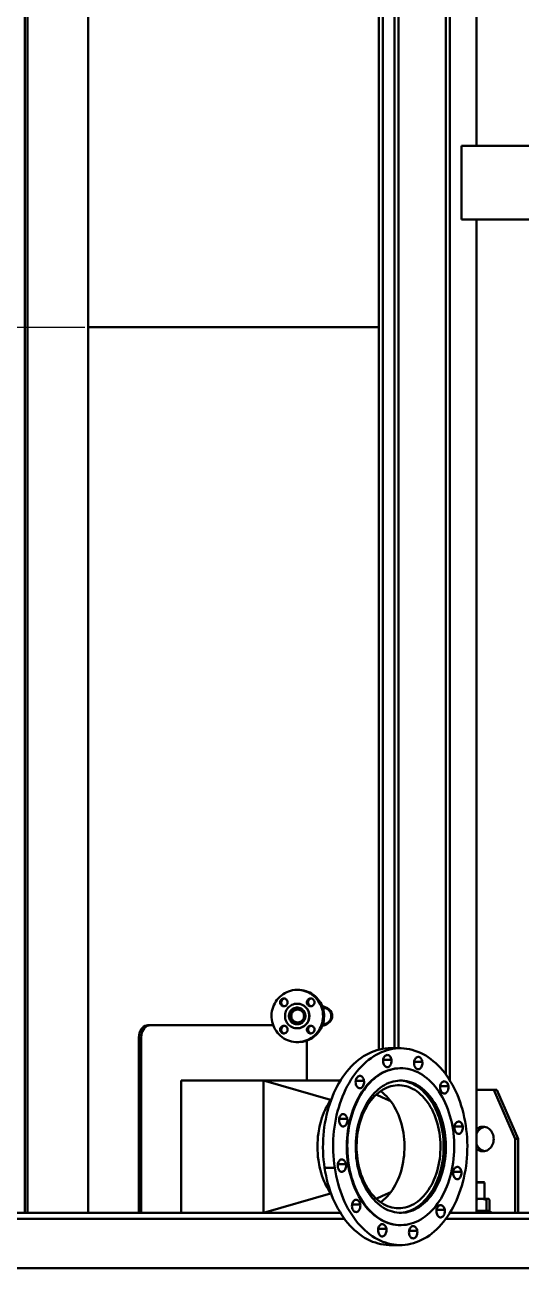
# Model space of a CAD drawing. Header units: inches. Extents: x 0 to 1408, y 0 to 1088.
# Drawn here: x 940.9 to 981.2, y 674 to 775.1 of the extents above; entities that cross this region are included whole.
import ezdxf

# ---------------------------------------------------------------- set-up
doc = ezdxf.new("R2010")
doc.units = ezdxf.units.IN
doc.header["$LTSCALE"] = 32
doc.header["$MEASUREMENT"] = 0
for name, pattern in [('CENTER2', [1.125, 0.75, -0.125, 0.125, -0.125]), ('HIDDEN', [0.375, 0.25, -0.125]), ('PHANTOM2', [1.25, 0.625, -0.125, 0.125, -0.125, 0.125, -0.125])]:
    doc.linetypes.add(name, pattern=pattern)
for name, color, linetype, lineweight in [('AM_0', 7, 'Continuous', 50), ('Equipment-AM_11', 92, 'PHANTOM2', 25), ('Equipment-AM_3', 6, 'HIDDEN', 25)]:
    doc.layers.add(name, color=color, linetype=linetype, lineweight=lineweight)

msp = doc.modelspace()

# ---------------------------------------------------------------- linework, layer by layer
at = {"layer": 'AM_0'}
for p, q in [((940.886982, 678.495712), (940.886982, 821.995712)), ((941.096338, 678.495712), (941.096338, 821.995712)), ((946.027633, 750.245712), (946.027633, 821.995712)), ((969.635849, 691.754871), (969.635849, 821.995712)), ((969.976606, 691.824721), (969.976606, 821.995712)), ((970.919114, 691.870712), (970.919114, 821.995712)), ((971.242101, 691.870712), (971.242101, 821.995712)), ((975.083291, 689.748086), (975.083291, 821.995712)), ((975.424048, 689.243557), (975.424048, 821.995712)), ((977.581423, 765.245712), (977.581423, 821.995712)), ((976.368347, 765.245712), (976.368347, 759.245712)), ((981.96983, 765.245712), (976.368347, 765.245712)), ((976.368347, 759.245712), (981.96983, 759.245712)), ((977.581423, 678.495712), (977.581423, 759.245712)), ((946.027633, 750.495712), (969.635849, 750.495712)), ((946.027633, 678.495712), (946.027633, 750.245712)), ((963.105053, 696.620712), (963.018229, 696.620712)), ((963.018229, 695.495712), (963.007376, 695.495712)), ((963.178216, 695.153212), (963.050788, 695.153212)), ((965.134566, 695.153212), (965.095076, 695.153212)), ((951.072113, 693.745712), (950.888809, 693.745712)), ((951.072113, 693.745712), (961.060188, 693.745712)), ((963.007376, 693.495712), (963.018229, 693.495712)), ((963.050788, 693.838212), (963.178216, 693.838212)), ((965.095076, 693.838212), (965.134566, 693.838212)), ((950.340169, 692.745712), (950.156774, 692.745712)), ((950.156774, 692.745712), (950.156774, 678.495712)), ((950.340169, 692.745712), (950.340169, 678.495712)), ((963.803047, 692.492395), (963.803047, 689.245712)), ((963.018229, 692.370712), (963.105053, 692.370712)), ((971.383636, 691.870712), (970.560514, 691.870712)), ((969.999666, 690.935041), (970.665173, 690.935041)), ((972.511369, 690.774165), (973.176876, 690.774165)), ((971.429365, 690.245712), (971.383636, 690.245712)), ((953.591557, 689.245712), (953.591557, 678.495712)), ((953.591557, 689.245712), (960.265854, 689.245712)), ((965.728988, 687.671411), (960.265854, 689.245712)), ((960.265854, 689.245712), (964.330977, 689.245712)), ((960.265854, 689.245712), (960.265854, 678.495712)), ((967.769635, 689.232033), (968.435142, 689.232033)), ((974.631737, 688.792512), (975.297243, 688.792512)), ((978.980835, 688.495712), (977.581423, 688.495712)), ((980.718636, 684.495712), (978.980835, 688.495712)), ((978.980835, 688.495712), (979.228329, 688.495712)), ((980.966129, 684.495712), (979.228329, 688.495712)), ((965.802543, 687.769597), (965.728988, 687.671411)), ((966.418812, 686.121461), (967.084319, 686.121461)), ((975.792617, 685.521064), (976.458124, 685.521064)), ((975.006463, 685.034075), (974.823547, 685.034075)), ((980.718636, 678.495712), (980.718636, 684.495712)), ((980.718636, 684.495712), (980.966129, 684.495712)), ((980.966129, 678.495712), (980.966129, 684.495712)), ((966.309149, 682.4368), (966.974656, 682.4368)), ((967.141032, 682.49091), (967.186761, 682.49091)), ((965.236461, 682.139195), (966.059584, 682.139195)), ((975.682954, 681.836403), (976.34846, 681.836403)), ((978.177106, 680.995712), (977.581423, 680.995712)), ((978.227056, 680.945762), (977.581423, 680.945762)), ((978.227056, 680.945762), (978.177106, 680.995712)), ((978.227056, 679.641712), (978.227056, 680.945762)), ((965.728988, 680.070013), (960.265854, 678.495712)), ((965.728988, 680.070013), (965.804378, 679.969378)), ((977.581423, 679.641712), (977.933763, 679.641712)), ((977.933763, 679.641712), (978.510903, 679.641712)), ((978.387425, 678.645712), (978.387425, 679.541712)), ((978.510903, 679.641712), (978.539556, 679.641712)), ((978.569257, 679.618083), (978.539556, 679.641712)), ((978.634381, 678.645712), (978.634381, 679.541712)), ((869.608802, 678.495712), (958.533012, 678.495712)), ((958.533012, 678.495712), (960.265854, 678.495712)), ((960.265854, 678.495712), (964.66323, 678.495712)), ((967.47003, 679.165352), (968.135536, 679.165352)), ((974.332131, 678.725831), (974.997637, 678.725831)), ((975.424048, 678.495712), (975.424048, 678.497868)), ((975.424048, 678.495712), (996.358802, 678.495712)), ((977.581423, 678.645712), (977.933763, 678.645712)), ((977.581423, 678.629712), (978.727056, 678.629712)), ((977.933763, 678.645712), (978.387425, 678.645712)), ((978.387425, 678.645712), (978.510903, 678.645712)), ((978.510903, 678.645712), (978.634381, 678.645712)), ((978.539556, 678.629712), (978.539556, 678.645712)), ((978.727056, 678.495712), (978.727056, 678.629712)), ((924.358802, 677.995712), (966.859107, 677.995712)), ((971.383636, 677.495712), (971.429365, 677.495712)), ((975.085043, 677.995712), (1001.358802, 677.995712)), ((969.590397, 677.183699), (970.255903, 677.183699)), ((972.1021, 677.022823), (972.767607, 677.022823)), ((970.560514, 675.870712), (971.383636, 675.870712)), ((924.358802, 673.995712), (1001.358802, 673.995712))]:
    msp.add_line(p, q, dxfattribs=at)
at = {"layer": 'AM_0', "flags": 128}
for points in [[(961.538455, 692.99311), (961.424181, 693.118892), (961.320245, 693.253603), (961.227321, 693.396369), (961.146012, 693.546266), (961.076845, 693.702319), (961.020269, 693.863518), (960.97665, 694.028817), (960.946271, 694.197145), (960.92933, 694.367408), (960.925937, 694.538503), (960.936112, 694.709322), (960.959791, 694.878754), (960.99682, 695.045703), (961.046958, 695.209084), (961.109881, 695.367839), (961.18518, 695.520939), (961.272367, 695.667389), (961.370877, 695.80624), (961.48007, 695.936592), (961.599239, 696.057599), (961.727611, 696.168477), (961.864353, 696.268507), (962.008578, 696.357039), (962.159351, 696.433499), (962.315694, 696.497393), (962.476594, 696.548305), (962.641006, 696.585905), (962.807865, 696.609949), (962.976088, 696.620281), (963.144584, 696.616835), (963.312261, 696.599633), (963.47803, 696.568786), (963.640818, 696.524494), (963.799568, 696.467045), (963.953251, 696.396811), (964.10087, 696.314247), (964.241468, 696.21989), (964.374132, 696.114351), (964.498003, 695.998314), (964.612277, 695.872532), (964.716212, 695.737822), (964.809136, 695.595055), (964.890445, 695.445159), (964.959612, 695.289105), (965.016189, 695.127906), (965.059808, 694.962607), (965.090186, 694.79428), (965.107127, 694.624017), (965.110521, 694.452921), (965.100345, 694.282103), (965.076666, 694.11267), (965.039638, 693.945722), (964.989499, 693.78234), (964.926576, 693.623585), (964.851277, 693.470486), (964.76409, 693.324036), (964.665581, 693.185185), (964.556387, 693.054833), (964.437218, 692.933825), (964.308846, 692.822947), (964.172105, 692.722918), (964.027879, 692.634386), (963.877106, 692.557925), (963.720763, 692.494032), (963.559864, 692.44312), (963.395451, 692.40552), (963.228593, 692.381476), (963.06037, 692.371143), (962.891874, 692.374589), (962.724197, 692.391792), (962.558427, 692.422639), (962.395639, 692.46693), (962.236889, 692.52438), (962.083206, 692.594614), (961.935587, 692.677177), (961.79499, 692.771534), (961.662325, 692.877074), (961.538455, 692.99311)], [(963.105053, 696.620712), (963.231408, 696.616835), (963.399085, 696.599633), (963.564854, 696.568786), (963.727642, 696.524494), (963.886392, 696.467045), (964.040075, 696.396811), (964.187694, 696.314247), (964.328292, 696.21989), (964.460956, 696.114351), (964.584827, 695.998314), (964.699101, 695.872532), (964.803037, 695.737822), (964.89596, 695.595055), (964.977269, 695.445159), (965.046436, 695.289105), (965.103013, 695.127906), (965.146632, 694.962607), (965.17701, 694.79428), (965.193951, 694.624017), (965.197345, 694.452921), (965.187169, 694.282103), (965.16349, 694.11267), (965.126462, 693.945722), (965.076323, 693.78234), (965.013401, 693.623585), (964.938101, 693.470486), (964.850914, 693.324036), (964.752405, 693.185185), (964.643211, 693.054833), (964.524042, 692.933825), (964.395671, 692.822947), (964.258929, 692.722918), (964.114704, 692.634386), (963.96393, 692.557925), (963.807587, 692.494032), (963.646688, 692.44312), (963.482275, 692.40552), (963.315417, 692.381476), (963.147194, 692.371143), (963.105053, 692.370712)], [(961.712546, 695.379596), (961.670853, 695.432264), (961.641285, 695.492802), (961.625224, 695.558379), (961.623422, 695.625929), (961.635963, 695.692292), (961.66226, 695.754367), (961.701083, 695.80925), (961.750618, 695.854376), (961.808549, 695.887633), (961.872165, 695.907468), (961.938493, 695.912952), (962.004432, 695.903829), (962.066898, 695.880527), (962.12297, 695.844133), (962.170026, 695.796351), (962.205866, 695.739414), (962.228815, 695.675985), (962.237799, 695.609029), (962.232398, 695.541677), (962.212865, 695.47708), (962.180113, 695.418256), (962.135673, 695.367957), (962.081623, 695.328534), (962.020492, 695.301832), (961.955136, 695.289097), (961.888613, 695.290927), (961.824032, 695.307236), (961.764414, 695.33726), (961.712546, 695.379596)], [(962.311011, 693.788605), (962.233538, 693.8772), (962.166927, 693.974478), (962.112115, 694.079072), (962.06987, 694.189515), (962.040786, 694.304257), (962.02527, 694.421686), (962.023541, 694.540154), (962.035623, 694.657998), (962.061346, 694.773565), (962.100349, 694.885231), (962.152085, 694.991428), (962.215828, 695.090667), (962.290682, 695.181555), (962.375596, 695.262814), (962.46938, 695.333305), (962.570716, 695.392038), (962.678182, 695.438189), (962.790268, 695.471109), (962.905403, 695.490337), (963.021969, 695.495602), (963.13833, 695.486832), (963.252853, 695.464148), (963.36393, 695.427869), (963.470001, 695.378505), (963.569579, 695.316749), (963.661264, 695.243467), (963.74377, 695.159688), (963.815939, 695.066588), (963.876757, 694.965475), (963.925371, 694.857767), (963.961099, 694.744976), (963.983438, 694.628687), (963.992075, 694.510531), (963.98689, 694.392166), (963.967954, 694.275256), (963.935534, 694.16144), (963.890084, 694.052316), (963.832244, 693.949417), (963.762823, 693.854187), (963.682798, 693.767962), (963.593292, 693.691953), (963.495561, 693.627228), (963.390976, 693.574694), (963.281007, 693.535089), (963.167196, 693.508969), (963.051142, 693.4967), (962.934474, 693.498456), (962.818829, 693.514211), (962.705831, 693.543744), (962.597065, 693.586641), (962.49406, 693.642299), (962.39826, 693.709937), (962.311011, 693.788605)], [(963.888684, 695.379596), (963.846991, 695.432264), (963.817423, 695.492802), (963.801363, 695.558379), (963.799561, 695.625929), (963.812101, 695.692292), (963.838398, 695.754367), (963.877222, 695.80925), (963.926757, 695.854376), (963.984687, 695.887633), (964.048303, 695.907468), (964.114632, 695.912952), (964.18057, 695.903829), (964.243036, 695.880527), (964.299108, 695.844133), (964.346164, 695.796351), (964.382005, 695.739414), (964.404953, 695.675985), (964.413937, 695.609029), (964.408536, 695.541677), (964.389003, 695.47708), (964.356251, 695.418256), (964.311811, 695.367957), (964.257762, 695.328534), (964.19663, 695.301832), (964.131275, 695.289097), (964.064751, 695.290927), (964.000171, 695.307236), (963.940552, 695.33726), (963.888684, 695.379596)], [(962.533848, 694.01488), (962.471278, 694.088203), (962.419621, 694.169823), (962.379929, 694.258077), (962.35301, 694.351168), (962.339413, 694.447202), (962.339413, 694.544223), (962.35301, 694.640257), (962.379929, 694.733348), (962.419621, 694.821602), (962.471278, 694.903221), (962.533848, 694.976545), (962.606058, 695.04008), (962.686437, 695.092534), (962.77335, 695.132838), (962.865027, 695.160172), (962.959602, 695.17398), (963.055149, 695.17398), (963.149724, 695.160172), (963.241401, 695.132838), (963.328314, 695.092534), (963.408693, 695.04008), (963.480903, 694.976545), (963.543474, 694.903221), (963.59513, 694.821602), (963.634822, 694.733348), (963.661741, 694.640257), (963.675339, 694.544223), (963.675339, 694.447202), (963.661741, 694.351168), (963.634822, 694.258077), (963.59513, 694.169823), (963.543474, 694.088203), (963.480903, 694.01488), (963.408693, 693.951344), (963.328314, 693.898891), (963.241401, 693.858586), (963.149724, 693.831252), (963.055149, 693.817445), (962.959602, 693.817445), (962.865027, 693.831252), (962.77335, 693.858586), (962.686437, 693.898891), (962.606058, 693.951344), (962.533848, 694.01488)], [(962.534256, 694.495712), (962.541301, 694.582042), (962.562243, 694.666017), (962.596512, 694.745347), (962.643172, 694.817867), (962.70095, 694.881599), (962.768272, 694.934806), (962.843299, 694.976035), (962.923987, 695.004163), (963.008133, 695.018421), (963.093443, 695.018421), (963.177589, 695.004163), (963.258276, 694.976035), (963.333304, 694.934806), (963.400625, 694.881599), (963.458404, 694.817867), (963.505064, 694.745347), (963.539332, 694.666017), (963.560275, 694.582042), (963.567319, 694.495712), (963.560275, 694.409382), (963.539332, 694.325407), (963.505064, 694.246078), (963.458404, 694.173558), (963.400625, 694.109825), (963.333304, 694.056618), (963.258276, 694.015389), (963.177589, 693.987262), (963.093443, 693.973004), (963.008133, 693.973004), (962.923987, 693.987262), (962.843299, 694.015389), (962.768272, 694.056618), (962.70095, 694.109825), (962.643172, 694.173558), (962.596512, 694.246078), (962.562243, 694.325407), (962.541301, 694.409382), (962.534256, 694.495712)], [(963.067067, 695.173006), (962.98441, 695.160172), (962.896685, 695.134321)], [(965.863749, 694.495712), (965.849467, 694.362807), (965.828108, 694.286842), (965.799725, 694.217486), (965.743975, 694.119999), (965.679916, 694.037472), (965.540594, 693.908859), (965.390898, 693.81484), (965.181045, 693.727729), (965.038817, 693.695916)], [(965.043358, 695.295456), (965.106791, 695.284241), (965.288181, 695.225003), (965.463689, 695.134901), (965.589747, 695.042965), (965.706261, 694.92257), (965.7913, 694.791104), (965.825703, 694.711355), (965.850738, 694.622603), (965.863749, 694.495712)], [(950.888809, 693.745712), (950.767806, 693.731871), (950.646664, 693.689132), (950.535568, 693.621074), (950.431353, 693.525717), (950.342895, 693.411158), (950.267607, 693.273995), (950.211995, 693.126117), (950.174318, 692.962947), (950.156774, 692.745712)], [(951.072113, 693.745712), (950.949394, 693.731367), (950.829998, 693.689133), (950.717399, 693.619812), (950.614716, 693.525721), (950.525139, 693.409277), (950.450991, 693.274002), (950.394779, 693.123837), (950.357713, 692.962955), (950.340169, 692.745712)], [(961.712546, 693.169887), (961.670853, 693.222555), (961.641285, 693.283093), (961.625224, 693.34867), (961.623422, 693.41622), (961.635963, 693.482584), (961.66226, 693.544658), (961.701083, 693.599542), (961.750618, 693.644667), (961.808549, 693.677924), (961.872165, 693.697759), (961.938493, 693.703243), (962.004432, 693.694121), (962.066898, 693.670818), (962.12297, 693.634425), (962.170026, 693.586642), (962.205866, 693.529705), (962.228815, 693.466276), (962.237799, 693.39932), (962.232398, 693.331969), (962.212865, 693.267371), (962.180113, 693.208547), (962.135673, 693.158248), (962.081623, 693.118825), (962.020492, 693.092123), (961.955136, 693.079389), (961.888613, 693.081219), (961.824032, 693.097527), (961.764414, 693.127551), (961.712546, 693.169887)], [(962.896685, 693.857104), (962.98441, 693.831252), (963.067067, 693.818419)], [(963.888684, 693.169887), (963.846991, 693.222555), (963.817423, 693.283093), (963.801363, 693.34867), (963.799561, 693.41622), (963.812101, 693.482584), (963.838398, 693.544658), (963.877222, 693.599542), (963.926757, 693.644667), (963.984687, 693.677924), (964.048303, 693.697759), (964.114632, 693.703243), (964.18057, 693.694121), (964.243036, 693.670818), (964.299108, 693.634425), (964.346164, 693.586642), (964.382005, 693.529705), (964.404953, 693.466276), (964.413937, 693.39932), (964.408536, 693.331969), (964.389003, 693.267371), (964.356251, 693.208547), (964.311811, 693.158248), (964.257762, 693.118825), (964.19663, 693.092123), (964.131275, 693.079389), (964.064751, 693.081219), (964.000171, 693.097527), (963.940552, 693.127551), (963.888684, 693.169887)], [(965.236461, 682.139195), (965.191705, 682.467778), (965.156367, 682.798823), (965.130511, 683.131748), (965.11418, 683.465969), (965.107404, 683.8009), (965.110194, 684.135954), (965.122546, 684.470542), (965.144439, 684.804078), (965.175832, 685.135977), (965.216673, 685.465656), (965.266888, 685.792537), (965.32639, 686.116046), (965.395075, 686.435616), (965.472822, 686.750687), (965.559494, 687.060705), (965.654939, 687.365127), (965.758991, 687.663418), (965.871466, 687.955056), (965.992167, 688.239528), (966.120883, 688.516336), (966.257387, 688.784994), (966.401441, 689.04503), (966.552791, 689.29599), (966.711172, 689.537431), (966.876306, 689.768931), (967.047903, 689.990083), (967.225662, 690.200501), (967.409272, 690.399813), (967.598411, 690.587671), (967.792746, 690.763746), (967.991936, 690.927727), (968.195633, 691.079328), (968.403478, 691.218283), (968.615108, 691.344348), (968.830151, 691.457302), (969.048229, 691.556945), (969.26896, 691.643105), (969.491957, 691.71563), (969.716829, 691.774391), (969.943181, 691.819287), (970.170615, 691.850239), (970.398734, 691.867191), (970.560514, 691.870712)], [(966.059584, 682.139195), (966.014828, 682.467778), (965.97949, 682.798823), (965.953633, 683.131748), (965.937303, 683.465969), (965.930526, 683.8009), (965.933317, 684.135954), (965.945669, 684.470542), (965.967561, 684.804078), (965.998955, 685.135977), (966.039796, 685.465656), (966.090011, 685.792537), (966.149513, 686.116046), (966.218198, 686.435616), (966.295944, 686.750687), (966.382617, 687.060705), (966.478062, 687.365127), (966.582114, 687.663418), (966.694589, 687.955056), (966.81529, 688.239528), (966.944006, 688.516336), (967.08051, 688.784994), (967.224564, 689.04503), (967.375914, 689.29599), (967.534295, 689.537431), (967.699428, 689.768931), (967.871026, 689.990083), (968.048785, 690.200501), (968.232395, 690.399813), (968.421534, 690.587671), (968.615868, 690.763746), (968.815059, 690.927727), (969.018756, 691.079328), (969.226601, 691.218283), (969.438231, 691.344348), (969.653273, 691.457302), (969.871351, 691.556945), (970.092083, 691.643105), (970.31508, 691.71563), (970.539952, 691.774391), (970.766303, 691.819287), (970.993738, 691.850239), (971.221857, 691.867191), (971.45026, 691.870115), (971.678545, 691.859006), (971.906314, 691.833882), (972.133165, 691.794788), (972.358702, 691.741793), (972.582528, 691.674989), (972.80425, 691.594493), (973.023481, 691.500448), (973.239834, 691.393017), (973.452931, 691.27239), (973.662398, 691.138778), (973.867867, 690.992415), (974.068978, 690.833558), (974.265378, 690.662486), (974.456723, 690.479499), (974.642676, 690.284917), (974.822912, 690.079084), (974.997114, 689.862358), (975.164977, 689.635121), (975.326206, 689.397772), (975.480518, 689.150726), (975.627643, 688.894417), (975.767323, 688.629295), (975.899312, 688.355824), (976.02338, 688.074485), (976.139307, 687.785772), (976.246892, 687.49019), (976.345944, 687.188258), (976.436291, 686.880506), (976.517774, 686.567474), (976.59025, 686.249711), (976.653592, 685.927775), (976.707689, 685.602229)], [(969.999666, 690.718602), (969.991911, 690.805012), (969.994503, 690.892084), (970.007362, 690.977174), (970.030097, 691.057696), (970.062019, 691.131202), (970.102156, 691.19546), (970.14929, 691.248517), (970.201988, 691.288761), (970.25865, 691.314969), (970.317552, 691.326345), (970.376907, 691.322544), (970.43491, 691.30368), (970.489798, 691.270327), (970.539905, 691.223498), (970.583707, 691.164616), (970.619874, 691.095471), (970.647307, 691.018163), (970.665173, 690.935041)], [(970.665173, 690.935041), (970.672927, 690.848631), (970.670336, 690.761558), (970.657477, 690.676468), (970.634741, 690.595947), (970.60282, 690.522441), (970.562682, 690.458183), (970.515548, 690.405126), (970.46285, 690.364882), (970.406189, 690.338673), (970.347286, 690.327297), (970.287932, 690.331099), (970.229929, 690.349963), (970.17504, 690.383316), (970.124934, 690.430145), (970.081131, 690.489026), (970.044964, 690.558172), (970.017531, 690.63548), (969.999666, 690.718602)], [(972.511369, 690.557726), (972.503615, 690.644136), (972.506206, 690.731209), (972.519065, 690.816298), (972.541801, 690.89682), (972.573722, 690.970326), (972.61386, 691.034584), (972.660994, 691.087641), (972.713692, 691.127885), (972.770353, 691.154094), (972.829256, 691.16547), (972.88861, 691.161668), (972.946613, 691.142804), (973.001502, 691.109451), (973.051608, 691.062622), (973.095411, 691.003741), (973.131578, 690.934595), (973.159011, 690.857287), (973.176876, 690.774165)], [(973.176876, 690.774165), (973.184631, 690.687755), (973.182039, 690.600682), (973.16918, 690.515593), (973.146445, 690.435071), (973.114523, 690.361565), (973.074386, 690.297307), (973.027252, 690.24425), (972.974554, 690.204006), (972.917892, 690.177798), (972.85899, 690.166421), (972.799635, 690.170223), (972.741632, 690.189087), (972.686744, 690.22244), (972.636637, 690.269269), (972.592835, 690.32815), (972.556668, 690.397296), (972.529235, 690.474604), (972.511369, 690.557726)], [(967.141032, 682.49091), (967.101609, 682.784154), (967.071599, 683.079787), (967.051067, 683.377158), (967.040059, 683.675614), (967.0386, 683.974499), (967.046692, 684.273156), (967.064317, 684.570929), (967.091437, 684.867162), (967.127992, 685.161205), (967.173903, 685.45241), (967.229067, 685.740139), (967.293363, 686.023759), (967.366651, 686.302646), (967.44877, 686.576187), (967.539537, 686.84378), (967.638756, 687.104838), (967.746206, 687.358787), (967.861652, 687.605068), (967.98484, 687.843141), (968.115499, 688.072481), (968.253343, 688.292585), (968.398067, 688.502968), (968.549355, 688.703169), (968.706872, 688.892747), (968.870274, 689.071285), (969.039201, 689.238392), (969.213281, 689.393699), (969.392133, 689.536865), (969.575362, 689.667576), (969.762566, 689.785544), (969.953333, 689.890511), (970.147245, 689.982244), (970.343875, 690.060543), (970.54279, 690.125235), (970.743553, 690.176178), (970.945724, 690.213261), (971.148857, 690.236401), (971.352506, 690.245549), (971.383636, 690.245712)], [(967.186761, 682.49091), (967.147338, 682.784154), (967.117328, 683.079787), (967.096796, 683.377158), (967.085788, 683.675614), (967.084329, 683.974499), (967.092421, 684.273156), (967.110046, 684.570929), (967.137166, 684.867162), (967.173721, 685.161205), (967.219632, 685.45241), (967.274796, 685.740139), (967.339092, 686.023759), (967.41238, 686.302646), (967.494499, 686.576187), (967.585267, 686.84378), (967.684485, 687.104838), (967.791935, 687.358787), (967.907381, 687.605068), (968.030569, 687.843141), (968.161228, 688.072481), (968.299072, 688.292585), (968.443796, 688.502968), (968.595084, 688.703169), (968.752601, 688.892747), (968.916003, 689.071285), (969.08493, 689.238392), (969.259011, 689.393699), (969.437862, 689.536865), (969.621091, 689.667576), (969.808295, 689.785544), (969.999063, 689.890511), (970.192974, 689.982244), (970.389604, 690.060543), (970.588519, 690.125235), (970.789282, 690.176178), (970.991453, 690.213261), (971.194586, 690.236401), (971.398235, 690.245549), (971.601953, 690.240683), (971.805291, 690.221814), (972.007803, 690.188984), (972.209043, 690.142266), (972.40857, 690.081761), (972.605944, 690.007602), (972.800732, 689.919954), (972.992505, 689.819008), (973.180842, 689.704987), (973.365328, 689.57814), (973.54556, 689.438747), (973.721139, 689.287115), (973.89168, 689.123576), (974.056809, 688.94849), (974.216162, 688.762242), (974.369389, 688.565242), (974.516154, 688.357922), (974.656132, 688.140738), (974.789018, 687.914167), (974.914519, 687.678708), (975.032358, 687.434879), (975.142277, 687.183214), (975.244035, 686.924268), (975.337406, 686.65861), (975.422188, 686.386823), (975.498192, 686.109505), (975.565252, 685.827266), (975.62322, 685.540726), (975.67197, 685.250515)], [(967.769635, 689.015593), (967.761881, 689.102004), (967.764472, 689.189076), (967.777331, 689.274166), (967.800067, 689.354688), (967.831988, 689.428194), (967.872126, 689.492452), (967.91926, 689.545509), (967.971958, 689.585753), (968.028619, 689.611961), (968.087522, 689.623337), (968.146876, 689.619536), (968.204879, 689.600672), (968.259768, 689.567319), (968.309874, 689.52049), (968.353677, 689.461608), (968.389844, 689.392463), (968.417277, 689.315155), (968.435142, 689.232033)], [(966.527774, 689.245712), (966.309698, 689.245712), (966.0079, 689.245712), (965.739509, 689.245712), (965.504524, 689.245712), (965.302946, 689.245712), (965.134775, 689.245712), (964.885562, 689.245712), (964.622413, 689.245712), (964.344757, 689.245712), (964.252358, 689.245712), (964.195936, 689.245705), (964.175783, 689.245685), (964.176173, 689.245683)], [(967.852268, 682.707349), (967.816693, 682.974629), (967.790392, 683.244208), (967.773432, 683.515396), (967.765857, 683.787496), (967.767686, 684.059809), (967.778914, 684.331637), (967.799513, 684.602282), (967.82943, 684.871049), (967.868588, 685.137248), (967.916886, 685.400196), (967.974201, 685.659218), (968.040385, 685.913648), (968.115269, 686.162835), (968.19866, 686.406138), (968.290344, 686.642932), (968.390086, 686.87261), (968.49763, 687.094582), (968.612699, 687.308279), (968.734999, 687.513151), (968.864215, 687.708673), (969.000016, 687.894343), (969.142053, 688.069685), (969.289961, 688.234248), (969.443361, 688.38761), (969.60186, 688.529377), (969.765049, 688.659185), (969.932511, 688.776702), (970.103815, 688.881624), (970.278522, 688.973684), (970.456183, 689.052645), (970.636342, 689.118303), (970.818537, 689.170491), (971.0023, 689.209075), (971.187159, 689.233955), (971.37264, 689.245068), (971.558266, 689.242385), (971.743562, 689.225913), (971.928051, 689.195694), (972.11126, 689.151806), (972.292718, 689.094362), (972.471961, 689.023508), (972.648527, 688.939427), (972.821963, 688.842335), (972.991825, 688.732481), (973.157675, 688.610147), (973.31909, 688.475647), (973.475653, 688.329326), (973.626964, 688.17156), (973.772633, 688.002753), (973.912287, 687.82334), (974.045568, 687.63378), (974.172133, 687.434561), (974.291657, 687.226193), (974.403834, 687.009212), (974.508375, 686.784174), (974.605013, 686.551658), (974.693498, 686.312259), (974.773605, 686.066593), (974.845127, 685.815291), (974.907881, 685.558996), (974.961706, 685.298368), (975.006463, 685.034075)], [(968.435142, 689.232033), (968.442897, 689.145623), (968.440305, 689.05855), (968.427446, 688.97346), (968.404711, 688.892939), (968.372789, 688.819433), (968.332652, 688.755175), (968.285518, 688.702118), (968.23282, 688.661874), (968.176158, 688.635665), (968.117256, 688.624289), (968.057901, 688.628091), (967.999898, 688.646955), (967.94501, 688.680308), (967.894903, 688.727137), (967.851101, 688.786018), (967.814934, 688.855163), (967.787501, 688.932472), (967.769635, 689.015593)], [(971.246449, 678.870712), (971.426325, 678.87768), (971.605699, 678.898565), (971.784072, 678.933307), (971.960946, 678.981811), (972.135829, 679.043942), (972.308233, 679.119525), (972.477678, 679.208351), (972.643691, 679.310172), (972.805809, 679.424704), (972.963582, 679.551627), (973.116568, 679.690589), (973.264343, 679.841201), (973.406492, 680.003044), (973.542622, 680.175668), (973.672352, 680.35859), (973.79532, 680.551301), (973.911184, 680.753263), (974.019621, 680.963915), (974.120328, 681.182668), (974.213026, 681.408914), (974.297455, 681.64202), (974.373381, 681.881339), (974.440591, 682.126203), (974.498899, 682.375928), (974.548141, 682.62982), (974.588181, 682.887171), (974.618907, 683.147262), (974.640233, 683.40937), (974.652101, 683.672764), (974.654476, 683.93671), (974.647352, 684.200472), (974.63075, 684.463315), (974.604714, 684.724506), (974.569319, 684.983317), (974.524662, 685.239027), (974.470868, 685.490924), (974.408088, 685.738304), (974.336495, 685.98048), (974.25629, 686.216775), (974.167695, 686.446531), (974.070959, 686.669108), (973.96635, 686.883885), (973.854161, 687.090264), (973.734703, 687.28767), (973.60831, 687.475552), (973.475334, 687.653387), (973.336146, 687.820678), (973.191133, 687.97696), (973.0407, 688.121798), (972.885267, 688.254787), (972.725265, 688.375557), (972.561142, 688.483771), (972.393355, 688.579127), (972.222371, 688.66136), (972.048667, 688.730241), (971.872727, 688.785578), (971.695042, 688.827216), (971.516106, 688.855039), (971.336418, 688.86897), (971.15648, 688.86897), (970.976793, 688.855039), (970.797857, 688.827216), (970.620171, 688.785578), (970.444231, 688.730241), (970.270527, 688.66136), (970.099543, 688.579127), (969.931756, 688.483771), (969.767633, 688.375557), (969.607632, 688.254787), (969.452198, 688.121798), (969.301765, 687.97696), (969.156753, 687.820678), (969.017565, 687.653387), (968.884589, 687.475552), (968.758196, 687.28767), (968.638738, 687.090264), (968.526548, 686.883885), (968.42194, 686.669108), (968.325203, 686.446531), (968.236609, 686.216775), (968.156404, 685.98048), (968.084811, 685.738304), (968.02203, 685.490924), (967.968236, 685.239027), (967.92358, 684.983317), (967.888184, 684.724506), (967.862149, 684.463315), (967.845546, 684.200472), (967.838423, 683.93671), (967.840798, 683.672764), (967.852665, 683.40937), (967.873991, 683.147262), (967.904717, 682.887171), (967.944757, 682.62982), (967.994, 682.375928), (968.052307, 682.126203), (968.119518, 681.881339), (968.195443, 681.64202), (968.279872, 681.408914), (968.37257, 681.182668), (968.473278, 680.963915), (968.581715, 680.753263), (968.697579, 680.551301), (968.820547, 680.35859), (968.950277, 680.175668), (969.086406, 680.003044), (969.228556, 679.841201), (969.37633, 679.690589), (969.529317, 679.551627), (969.687089, 679.424704), (969.849208, 679.310172), (970.015221, 679.208351), (970.184665, 679.119525), (970.35707, 679.043942), (970.531952, 678.981811), (970.708827, 678.933307), (970.8872, 678.898565), (971.066574, 678.87768), (971.246449, 678.870712)], [(969.78312, 679.354997), (969.879151, 679.424704), (970.036923, 679.551627), (970.18991, 679.690589), (970.337684, 679.841201), (970.479834, 680.003044), (970.615963, 680.175668), (970.745693, 680.35859), (970.868661, 680.551301), (970.984525, 680.753263), (971.092962, 680.963915), (971.19367, 681.182668), (971.286367, 681.408914), (971.370797, 681.64202), (971.446722, 681.881339), (971.513932, 682.126203), (971.57224, 682.375928), (971.621482, 682.62982), (971.661522, 682.887171), (971.692248, 683.147262), (971.713575, 683.40937), (971.725442, 683.672764), (971.727817, 683.93671), (971.720693, 684.200472), (971.704091, 684.463315), (971.678055, 684.724506), (971.64266, 684.983317), (971.598003, 685.239027), (971.54421, 685.490924), (971.481429, 685.738304), (971.409836, 685.98048), (971.329631, 686.216775), (971.241036, 686.446531), (971.1443, 686.669108), (971.039691, 686.883885), (970.927502, 687.090264), (970.808044, 687.28767), (970.681651, 687.475552), (970.548675, 687.653387), (970.409487, 687.820678), (970.264474, 687.97696), (970.114042, 688.121798), (969.958608, 688.254787), (969.798607, 688.375557), (969.78312, 688.386427)], [(971.335277, 678.497292), (971.432025, 678.502611), (971.617125, 678.52329), (971.801273, 678.557695), (971.983997, 678.605739), (972.164827, 678.667298), (972.3433, 678.742214), (972.518958, 678.830295), (972.691349, 678.931314), (972.86003, 679.045013), (973.02457, 679.171099), (973.184546, 679.309249), (973.339546, 679.459109), (973.489174, 679.620293), (973.633044, 679.792387), (973.770788, 679.974951), (973.902052, 680.167515), (974.026499, 680.369585), (974.14381, 680.580643), (974.253684, 680.800146), (974.355837, 681.027531), (974.45001, 681.262214), (974.535958, 681.503594), (974.613463, 681.75105), (974.682324, 682.003947), (974.742366, 682.261635), (974.793433, 682.523455), (974.835396, 682.788733), (974.868146, 683.056788), (974.891598, 683.326933), (974.905694, 683.598473), (974.910397, 683.870712), (974.905694, 684.142952), (974.891598, 684.414492), (974.868146, 684.684637), (974.835396, 684.952692), (974.793433, 685.21797), (974.742366, 685.479789), (974.682324, 685.737478), (974.613463, 685.990375), (974.535958, 686.237831), (974.45001, 686.47921), (974.355837, 686.713894), (974.253684, 686.941279), (974.14381, 687.160782), (974.026499, 687.371839), (973.902052, 687.573909), (973.770788, 687.766473), (973.633044, 687.949037), (973.489174, 688.121132), (973.339546, 688.282316), (973.184546, 688.432175), (973.02457, 688.570325), (972.86003, 688.696412), (972.691349, 688.81011), (972.518958, 688.91113), (972.3433, 688.999211), (972.164827, 689.074127), (971.983997, 689.135686), (971.801273, 689.18373), (971.617125, 689.218135), (971.432025, 689.238813), (971.335277, 689.244132)], [(974.631737, 688.576073), (974.623982, 688.662483), (974.626573, 688.749556), (974.639432, 688.834645), (974.662168, 688.915167), (974.694089, 688.988673), (974.734227, 689.052931), (974.781361, 689.105988), (974.834059, 689.146232), (974.89072, 689.17244), (974.949623, 689.183817), (975.008977, 689.180015), (975.06698, 689.161151), (975.121869, 689.127798), (975.171976, 689.080969), (975.215778, 689.022088), (975.251945, 688.952942), (975.279378, 688.875634), (975.297243, 688.792512)], [(975.297243, 688.792512), (975.304998, 688.706102), (975.302406, 688.619029), (975.289548, 688.53394), (975.266812, 688.453418), (975.23489, 688.379912), (975.194753, 688.315654), (975.147619, 688.262597), (975.094921, 688.222353), (975.03826, 688.196144), (974.979357, 688.184768), (974.920002, 688.18857), (974.862, 688.207434), (974.807111, 688.240787), (974.757004, 688.287616), (974.713202, 688.346497), (974.677035, 688.415643), (974.649602, 688.492951), (974.631737, 688.576073)], [(969.438151, 688.102863), (969.93156, 687.880036), (970.617212, 687.559822)], [(966.418812, 685.905021), (966.411058, 685.991431), (966.413649, 686.078504), (966.426508, 686.163594), (966.449244, 686.244115), (966.481165, 686.317622), (966.521303, 686.38188), (966.568437, 686.434937), (966.621135, 686.475181), (966.677796, 686.501389), (966.736699, 686.512765), (966.796053, 686.508964), (966.854056, 686.4901), (966.908945, 686.456746), (966.959051, 686.409918), (967.002854, 686.351036), (967.039021, 686.281891), (967.066454, 686.204583), (967.084319, 686.121461)], [(964.957232, 686.005541), (964.827601, 685.497115), (964.733588, 684.972101)], [(976.707689, 685.602229), (976.752445, 685.273646), (976.787783, 684.942602), (976.813639, 684.609677), (976.82997, 684.275456), (976.836746, 683.940525), (976.833956, 683.605471), (976.821604, 683.270882), (976.799711, 682.937346), (976.768317, 682.605448), (976.727477, 682.275769), (976.677262, 681.948888), (976.617759, 681.625379), (976.549075, 681.305808), (976.471328, 680.990738), (976.384656, 680.68072), (976.289211, 680.376298), (976.185159, 680.078007), (976.072684, 679.786369), (975.951983, 679.501897), (975.823267, 679.225089), (975.686763, 678.956431), (975.542709, 678.696394), (975.391359, 678.445435), (975.232978, 678.203994), (975.067844, 677.972494), (974.896247, 677.751341), (974.718488, 677.540924), (974.534878, 677.341612), (974.345739, 677.153753), (974.151404, 676.977679), (973.952214, 676.813697), (973.748517, 676.662096), (973.540672, 676.523141), (973.329042, 676.397076), (973.113999, 676.284123), (972.895921, 676.184479), (972.67519, 676.098319), (972.452193, 676.025795), (972.227321, 675.967033), (972.000969, 675.922137), (971.773535, 675.891186), (971.545416, 675.874233), (971.317013, 675.871309), (971.088727, 675.882419), (970.860959, 675.907543), (970.634108, 675.946637), (970.408571, 675.999632), (970.184745, 676.066436), (969.963023, 676.146931), (969.743792, 676.240977), (969.527439, 676.348407), (969.314341, 676.469035), (969.104875, 676.602647), (968.899405, 676.74901), (968.698294, 676.907867), (968.501894, 677.078939), (968.31055, 677.261926), (968.124597, 677.456507), (967.944361, 677.662341), (967.770159, 677.879066), (967.602296, 678.106303), (967.441067, 678.343653), (967.286754, 678.590699), (967.139629, 678.847008), (966.99995, 679.11213), (966.86796, 679.3856), (966.743893, 679.666939), (966.627966, 679.955653), (966.520381, 680.251235), (966.421329, 680.553166), (966.330981, 680.860918), (966.249498, 681.17395), (966.177022, 681.491713), (966.113681, 681.81365), (966.059584, 682.139195)], [(967.084319, 686.121461), (967.092074, 686.035051), (967.089482, 685.947978), (967.076623, 685.862888), (967.053888, 685.782367), (967.021966, 685.70886), (966.981829, 685.644602), (966.934695, 685.591545), (966.881997, 685.551301), (966.825335, 685.525093), (966.766433, 685.513717), (966.707078, 685.517519), (966.649075, 685.536383), (966.594187, 685.569736), (966.54408, 685.616564), (966.500278, 685.675446), (966.464111, 685.744591), (966.436678, 685.821899), (966.418812, 685.905021)], [(975.792617, 685.304625), (975.784862, 685.391035), (975.787454, 685.478108), (975.800313, 685.563197), (975.823048, 685.643719), (975.85497, 685.717225), (975.895107, 685.781483), (975.942241, 685.83454), (975.994939, 685.874784), (976.051601, 685.900993), (976.110503, 685.912369), (976.169858, 685.908567), (976.227861, 685.889703), (976.282749, 685.85635), (976.332856, 685.809521), (976.376658, 685.75064), (976.412825, 685.681494), (976.440258, 685.604186), (976.458124, 685.521064)], [(976.458124, 685.521064), (976.465878, 685.434654), (976.463287, 685.347581), (976.450428, 685.262492), (976.427692, 685.18197), (976.395771, 685.108464), (976.355633, 685.044206), (976.308499, 684.991149), (976.255801, 684.950905), (976.19914, 684.924697), (976.140237, 684.91332), (976.080883, 684.917122), (976.02288, 684.935986), (975.967992, 684.969339), (975.917885, 685.016168), (975.874082, 685.075049), (975.837915, 685.144195), (975.810482, 685.221503), (975.792617, 685.304625)], [(978.980835, 684.495712), (978.974737, 684.613985), (978.956526, 684.730598), (978.926459, 684.843914), (978.884958, 684.952341), (978.832606, 685.054359), (978.770137, 685.148534), (978.698428, 685.233546), (978.618486, 685.308199), (978.531434, 685.371447), (978.438492, 685.422402), (978.340966, 685.460348), (978.240225, 685.484752), (978.137684, 685.495273), (978.034781, 685.491762), (977.93296, 685.474269), (977.833653, 685.443039), (977.738252, 685.39851), (977.648096, 685.341308), (977.581423, 685.287685)], [(964.733588, 684.972101), (964.69972, 684.70006), (964.675435, 684.425824)], [(975.67197, 685.250515), (975.711393, 684.957271), (975.741403, 684.661638), (975.761935, 684.364267), (975.772942, 684.06581), (975.774402, 683.766925), (975.76631, 683.468268), (975.748685, 683.170496), (975.721565, 682.874263), (975.685009, 682.58022), (975.639099, 682.289014), (975.583935, 682.001285), (975.519638, 681.717665), (975.44635, 681.438779), (975.364232, 681.165238), (975.273464, 680.897644), (975.174246, 680.636586), (975.066796, 680.382637), (974.95135, 680.136356), (974.828162, 679.898284), (974.697503, 679.668944), (974.559659, 679.44884), (974.414935, 679.238456), (974.263647, 679.038256), (974.106129, 678.848678), (973.942728, 678.670139), (973.773801, 678.503033), (973.59972, 678.347726), (973.420869, 678.204559), (973.23764, 678.073848), (973.050436, 677.95588), (972.859668, 677.850914), (972.665757, 677.759181), (972.469127, 677.680882), (972.270212, 677.61619), (972.069449, 677.565246), (971.867278, 677.528163), (971.664145, 677.505023), (971.460496, 677.495876), (971.256778, 677.500742), (971.05344, 677.519611), (970.850928, 677.55244), (970.649687, 677.599159), (970.450161, 677.659664), (970.252787, 677.733822), (970.057999, 677.82147), (969.866226, 677.922416), (969.677889, 678.036438), (969.493402, 678.163284), (969.313171, 678.302677), (969.137592, 678.45431), (968.967051, 678.617849), (968.801922, 678.792934), (968.642569, 678.979182), (968.489342, 679.176183), (968.342577, 679.383503), (968.202598, 679.600687), (968.069713, 679.827257), (967.944212, 680.062716), (967.826373, 680.306546), (967.716454, 680.55821), (967.614696, 680.817156), (967.521324, 681.082815), (967.436543, 681.354602), (967.360539, 681.631919), (967.293479, 681.914159), (967.235511, 682.200699), (967.186761, 682.49091)], [(975.006463, 685.034075), (975.042038, 684.766796), (975.068339, 684.497216), (975.085299, 684.226029), (975.092874, 683.953929), (975.091045, 683.681615), (975.079817, 683.409787), (975.059218, 683.139142), (975.029301, 682.870375), (974.990143, 682.604176), (974.941844, 682.341228), (974.88453, 682.082207), (974.818345, 681.827776), (974.743462, 681.57859), (974.660071, 681.335287), (974.568387, 681.098493), (974.468645, 680.868815), (974.361101, 680.646843), (974.246032, 680.433146), (974.123732, 680.228274), (973.994516, 680.032751), (973.858715, 679.847081), (973.716678, 679.671739), (973.56877, 679.507176), (973.41537, 679.353815), (973.256871, 679.212048), (973.093682, 679.082239), (972.92622, 678.964723), (972.754916, 678.8598), (972.580209, 678.76774), (972.402548, 678.68878), (972.222389, 678.623121), (972.040194, 678.570933), (971.856431, 678.532349), (971.671572, 678.507469), (971.486091, 678.496356), (971.300465, 678.49904), (971.115169, 678.515512), (970.93068, 678.545731), (970.747471, 678.589619), (970.566013, 678.647063), (970.38677, 678.717916), (970.210204, 678.801997), (970.036768, 678.899089), (969.866906, 679.008943), (969.701055, 679.131277), (969.539641, 679.265778), (969.383078, 679.412099), (969.231767, 679.569865), (969.086098, 679.738671), (968.946444, 679.918085), (968.813163, 680.107644), (968.686598, 680.306864), (968.567074, 680.515231), (968.454897, 680.732213), (968.350356, 680.95725), (968.253718, 681.189767), (968.165232, 681.429165), (968.085126, 681.674831), (968.013604, 681.926134), (967.95085, 682.182428), (967.897025, 682.443056), (967.852268, 682.707349)], [(977.581423, 683.703739), (977.648096, 683.650116), (977.738252, 683.592914), (977.833653, 683.548386), (977.93296, 683.517156), (978.034781, 683.499662), (978.137684, 683.496151), (978.240225, 683.506672), (978.340966, 683.531077), (978.438492, 683.569023), (978.531434, 683.619977), (978.618486, 683.683225), (978.698428, 683.757879), (978.770137, 683.84289), (978.832606, 683.937065), (978.884958, 684.039083), (978.926459, 684.147511), (978.956526, 684.260826), (978.974737, 684.377439), (978.980835, 684.495712)], [(964.675435, 683.315601), (964.69972, 683.041365), (964.733588, 682.769324)], [(964.733588, 682.769324), (964.827601, 682.24431), (964.957232, 681.735884)], [(966.309149, 682.22036), (966.301394, 682.30677), (966.303986, 682.393843), (966.316845, 682.478933), (966.33958, 682.559454), (966.371502, 682.632961), (966.411639, 682.697219), (966.458773, 682.750276), (966.511471, 682.79052), (966.568133, 682.816728), (966.627035, 682.828104), (966.68639, 682.824302), (966.744393, 682.805438), (966.799281, 682.772085), (966.849388, 682.725257), (966.89319, 682.666375), (966.929357, 682.59723), (966.95679, 682.519922), (966.974656, 682.4368)], [(966.974656, 682.4368), (966.98241, 682.35039), (966.979819, 682.263317), (966.96696, 682.178227), (966.944224, 682.097706), (966.912303, 682.024199), (966.872165, 681.959941), (966.825031, 681.906884), (966.772333, 681.86664), (966.715672, 681.840432), (966.656769, 681.829056), (966.597415, 681.832858), (966.539412, 681.851722), (966.484524, 681.885075), (966.434417, 681.931903), (966.390614, 681.990785), (966.354447, 682.05993), (966.327014, 682.137238), (966.309149, 682.22036)], [(971.383636, 677.495712), (971.211049, 677.500742), (971.007711, 677.519611), (970.805199, 677.55244), (970.603958, 677.599159), (970.404432, 677.659664), (970.207058, 677.733822), (970.01227, 677.82147), (969.820497, 677.922416), (969.63216, 678.036438), (969.447673, 678.163284), (969.267442, 678.302677), (969.091863, 678.45431), (968.921322, 678.617849), (968.756193, 678.792934), (968.59684, 678.979182), (968.443613, 679.176183), (968.296848, 679.383503), (968.156869, 679.600687), (968.023984, 679.827257), (967.898483, 680.062716), (967.780644, 680.306546), (967.670725, 680.55821), (967.568967, 680.817156), (967.475595, 681.082815), (967.390814, 681.354602), (967.31481, 681.631919), (967.24775, 681.914159), (967.189782, 682.200699), (967.141032, 682.49091)], [(970.560514, 675.870712), (970.49389, 675.871309), (970.265605, 675.882419), (970.037836, 675.907543), (969.810985, 675.946637), (969.585448, 675.999632), (969.361622, 676.066436), (969.1399, 676.146931), (968.920669, 676.240977), (968.704316, 676.348407), (968.491219, 676.469035), (968.281752, 676.602647), (968.076283, 676.74901), (967.875172, 676.907867), (967.678772, 677.078939), (967.487427, 677.261926), (967.301474, 677.456507), (967.121238, 677.662341), (966.947036, 677.879066), (966.779173, 678.106303), (966.617944, 678.343653), (966.463632, 678.590699), (966.316507, 678.847008), (966.176827, 679.11213), (966.044838, 679.3856), (965.92077, 679.666939), (965.804843, 679.955653), (965.697258, 680.251235), (965.598206, 680.553166), (965.507859, 680.860918), (965.426376, 681.17395), (965.3539, 681.491713), (965.290558, 681.81365), (965.236461, 682.139195)], [(975.682954, 681.619964), (975.675199, 681.706374), (975.677791, 681.793447), (975.690649, 681.878536), (975.713385, 681.959058), (975.745307, 682.032564), (975.785444, 682.096822), (975.832578, 682.149879), (975.885276, 682.190123), (975.941937, 682.216331), (976.00084, 682.227708), (976.060195, 682.223906), (976.118197, 682.205042), (976.173086, 682.171689), (976.223193, 682.12486), (976.266995, 682.065979), (976.303162, 681.996833), (976.330595, 681.919525), (976.34846, 681.836403)], [(976.34846, 681.836403), (976.356215, 681.749993), (976.353624, 681.66292), (976.340765, 681.577831), (976.318029, 681.497309), (976.286108, 681.423803), (976.24597, 681.359545), (976.198836, 681.306488), (976.146138, 681.266244), (976.089477, 681.240035), (976.030574, 681.228659), (975.971219, 681.232461), (975.913217, 681.251325), (975.858328, 681.284678), (975.808221, 681.331507), (975.764419, 681.390388), (975.728252, 681.459534), (975.700819, 681.536842), (975.682954, 681.619964)], [(967.47003, 678.948912), (967.462275, 679.035322), (967.464866, 679.122395), (967.477725, 679.207485), (967.500461, 679.288006), (967.532382, 679.361513), (967.57252, 679.425771), (967.619654, 679.478828), (967.672352, 679.519072), (967.729013, 679.54528), (967.787916, 679.556656), (967.84727, 679.552854), (967.905273, 679.533991), (967.960162, 679.500637), (968.010268, 679.453809), (968.054071, 679.394927), (968.090238, 679.325782), (968.117671, 679.248474), (968.135536, 679.165352)], [(970.619805, 680.182813), (969.93156, 679.861388), (969.439626, 679.639228)], [(977.933763, 679.641712), (977.757436, 679.625637), (977.581423, 679.579678)], [(964.290276, 678.495865), (964.30247, 678.49581), (964.36758, 678.495733), (964.445502, 678.495714), (964.548133, 678.495712), (964.67701, 678.495712), (964.834811, 678.495712), (965.020675, 678.495712), (965.235239, 678.495712), (965.478503, 678.495712), (965.750468, 678.495712), (966.051132, 678.495712), (966.380497, 678.495712), (966.527574, 678.495712)], [(968.135536, 679.165352), (968.143291, 679.078942), (968.140699, 678.991869), (968.12784, 678.906779), (968.105105, 678.826258), (968.073183, 678.752751), (968.033046, 678.688493), (967.985912, 678.635436), (967.933214, 678.595192), (967.876552, 678.568984), (967.81765, 678.557608), (967.758295, 678.56141), (967.700293, 678.580274), (967.645404, 678.613627), (967.595297, 678.660455), (967.551495, 678.719337), (967.515328, 678.788482), (967.487895, 678.86579), (967.47003, 678.948912)], [(974.332131, 678.509391), (974.324376, 678.595802), (974.326968, 678.682874), (974.339827, 678.767964), (974.362562, 678.848486), (974.394484, 678.921992), (974.434621, 678.98625), (974.481755, 679.039307), (974.534453, 679.079551), (974.591114, 679.105759), (974.650017, 679.117135), (974.709372, 679.113334), (974.767374, 679.09447), (974.822263, 679.061117), (974.87237, 679.014288), (974.916172, 678.955406), (974.952339, 678.886261), (974.979772, 678.808953), (974.997637, 678.725831)], [(974.997637, 678.725831), (975.005392, 678.639421), (975.002801, 678.552348), (974.989942, 678.467258), (974.967206, 678.386737), (974.935285, 678.313231), (974.895147, 678.248973), (974.848013, 678.195916), (974.795315, 678.155671), (974.738654, 678.129463), (974.679751, 678.118087), (974.620397, 678.121889), (974.562394, 678.140753), (974.507505, 678.174106), (974.457399, 678.220935), (974.413596, 678.279816), (974.377429, 678.348961), (974.349996, 678.42627), (974.332131, 678.509391)], [(969.590397, 676.967259), (969.582642, 677.053669), (969.585234, 677.140742), (969.598093, 677.225832), (969.620828, 677.306353), (969.65275, 677.37986), (969.692887, 677.444118), (969.740021, 677.497175), (969.792719, 677.537419), (969.84938, 677.563627), (969.908283, 677.575003), (969.967638, 677.571201), (970.02564, 677.552337), (970.080529, 677.518984), (970.130636, 677.472156), (970.174438, 677.413274), (970.210605, 677.344129), (970.238038, 677.266821), (970.255903, 677.183699)], [(972.1021, 676.806383), (972.094346, 676.892794), (972.096937, 676.979866), (972.109796, 677.064956), (972.132532, 677.145478), (972.164453, 677.218984), (972.20459, 677.283242), (972.251724, 677.336299), (972.304423, 677.376543), (972.361084, 677.402751), (972.419987, 677.414127), (972.479341, 677.410326), (972.537344, 677.391462), (972.592232, 677.358109), (972.642339, 677.31128), (972.686141, 677.252398), (972.722309, 677.183253), (972.749742, 677.105945), (972.767607, 677.022823)], [(970.255903, 677.183699), (970.263658, 677.097289), (970.261067, 677.010216), (970.248208, 676.925126), (970.225472, 676.844605), (970.193551, 676.771098), (970.153413, 676.70684), (970.106279, 676.653783), (970.053581, 676.613539), (969.99692, 676.587331), (969.938017, 676.575955), (969.878663, 676.579757), (969.82066, 676.598621), (969.765771, 676.631974), (969.715665, 676.678802), (969.671862, 676.737684), (969.635695, 676.806829), (969.608262, 676.884137), (969.590397, 676.967259)], [(972.767607, 677.022823), (972.775361, 676.936413), (972.77277, 676.84934), (972.759911, 676.76425), (972.737175, 676.683729), (972.705254, 676.610222), (972.665116, 676.545965), (972.617983, 676.492907), (972.565284, 676.452663), (972.508623, 676.426455), (972.44972, 676.415079), (972.390366, 676.418881), (972.332363, 676.437745), (972.277475, 676.471098), (972.227368, 676.517927), (972.183566, 676.576808), (972.147398, 676.645953), (972.119965, 676.723261), (972.1021, 676.806383)]]:
    msp.add_lwpolyline(points, dxfattribs=at)
at = {"layer": 'AM_0'}
for centre, radius, start, end in [((962.02164, 695.60037), 0.313282, 98.82608221, 224.80651429), ((963.006238, 694.495712), 1.000072, 270.68699482, 89.31300518), ((964.197778, 695.60037), 0.313282, 98.8260822, 224.80651429), ((962.017731, 695.594043), 0.306055, 224.48192667, 261.70406373), ((963.050676, 694.504565), 0.64746, 60.93319085, 180.78343201), ((963.051236, 694.487797), 0.648008, 179.30012396, 298.98331206), ((964.193869, 695.594043), 0.306055, 224.48192667, 261.70406374), ((965.126938, 694.495712), 0.657544, 270.66464699, 89.33535301), ((962.02164, 693.390661), 0.313282, 98.82608221, 224.80651429), ((964.197778, 693.390661), 0.313282, 98.82608221, 224.80651429), ((962.017731, 693.384335), 0.306055, 224.48192667, 261.70406373), ((964.193869, 693.384335), 0.306055, 224.48192667, 261.70406373), ((970.675123, 684.368288), 5.947678, 146.26424823, 164.02154607), ((978.408744, 684.612267), 0.890235, 101.20964713, 158.33032444), ((972.52841, 683.870712), 7.872571, 175.9566001, 184.04339989), ((978.405649, 684.375439), 0.885989, 201.52009656, 258.93993188), ((970.675123, 683.373136), 5.947678, 195.97845394, 213.73575177), ((977.918135, 678.491766), 1.150053, 65.91697622, 89.22138271), ((978.555844, 679.459986), 0.187201, 103.89059193, 154.11478906), ((978.466035, 679.460076), 0.187096, 25.87022018, 76.12439882)]:
    msp.add_arc(centre, radius, start, end, dxfattribs=at)
at = {"layer": 'Equipment-AM_11', "linetype": 'CENTER2'}
msp.add_line((1127.673259, 673.995712), (694.991252, 673.995712), dxfattribs=at)
at = {"layer": 'Equipment-AM_3'}
msp.add_line((937.749519, 750.495712), (946.027633, 750.495712), dxfattribs=at)

doc.saveas('drawing.dxf')
